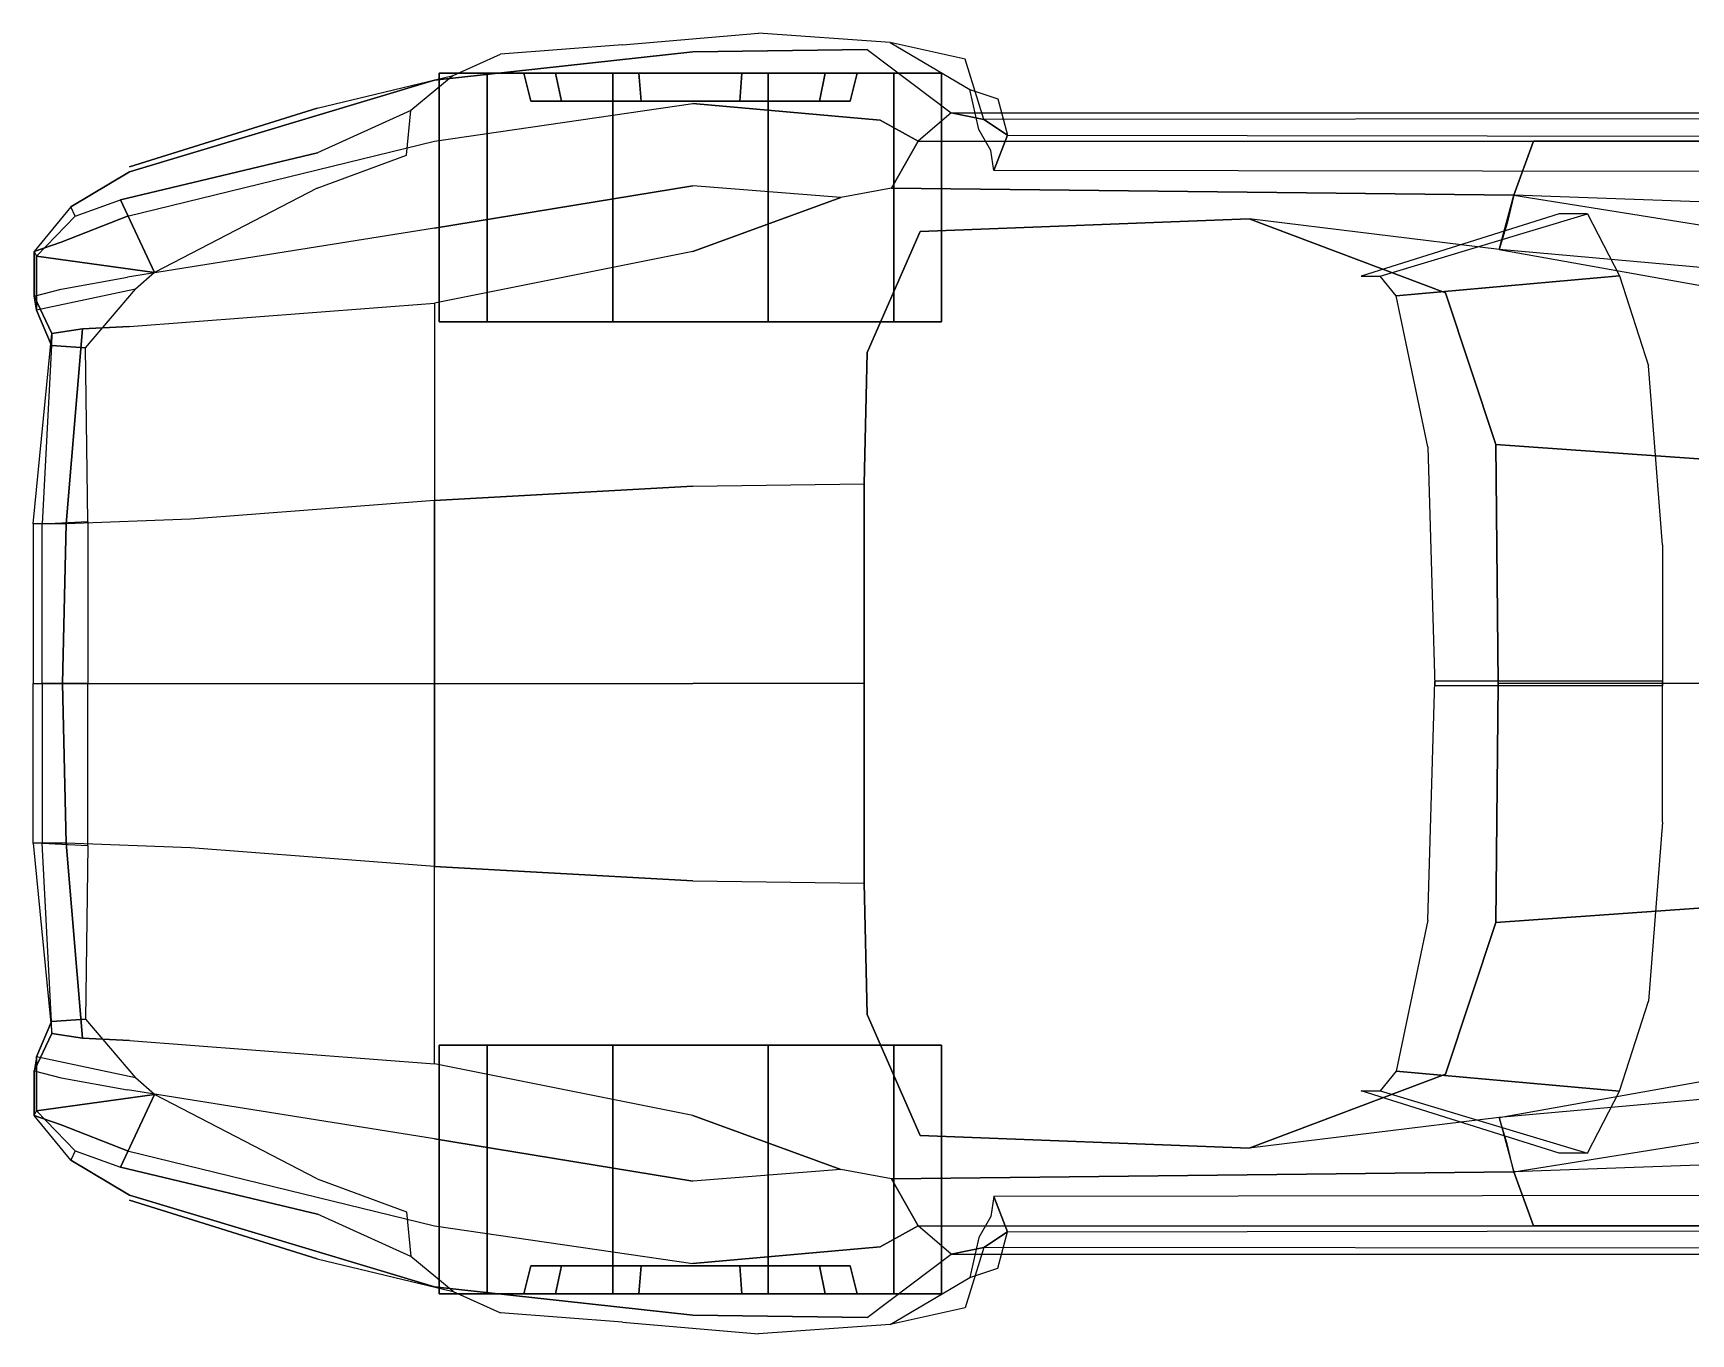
# Model space of a CAD drawing. Extents: x -3.9 to -0.06, y -0.88 to 0.88.
# Drawn here: x -3.902 to -1.66, y -0.879 to 0.879 of the extents above; entities that cross this region are included whole.
import ezdxf

# ---------------------------------------------------------------- set-up
doc = ezdxf.new("R2010")
doc.units = 0
for name, pattern in [('BLACK', [10000, 10000, 0]), ('CHROME', [10000, 10000, 0]), ('GLASS_T', [10000, 10000, 0]), ('RUBBER', [10000, 10000, 0])]:
    doc.linetypes.add(name, pattern=pattern)
doc.layers.get('0').update_dxf_attribs({"linetype": 'CONTINUOUS'})

msp = doc.modelspace()

# ---------------------------------------------------------------- linework, layer by layer
at = {"color": 0, "linetype": 'BYBLOCK'}
for points, invisible_edges in [([(-2.921, 0.8795, 0.695), (-2.774, 0.8572, 0.7775), (-3.0099, 0.8541, 0.822), (-3.1052, 0.8636, 0.6886)], 5), ([(-2.6416, 0.8445, 0.5934), (-2.7432, 0.8668, 0.5934), (-2.921, 0.8795, 0.695), (-2.774, 0.8572, 0.7775)], 12), ([(-3.0099, 0.8541, 0.822), (-3.1052, 0.8636, 0.6886), (-3.2702, 0.8509, 0.5934), (-3.3592, 0.816, 0.8029)], 5), ([(-3.0099, 0.7842, 0.8791), (-3.0099, 0.8541, 0.822), (-3.3592, 0.816, 0.8029), (-3.3592, 0.7334, 0.869)], 5), ([(-2.774, 0.8572, 0.7775), (-2.7564, 0.762, 0.8119), (-3.0099, 0.7842, 0.8791), (-3.0099, 0.8541, 0.822)], 5), ([(-2.6606, 0.7715, 0.7013), (-2.7051, 0.7334, 0.7648), (-2.7564, 0.762, 0.8119), (-2.774, 0.8572, 0.7775)], 4), ([(-2.6162, 0.7625, 0.5934), (-2.6416, 0.8445, 0.5934), (-2.774, 0.8572, 0.7775), (-2.6606, 0.7715, 0.7013)], 2), ([(-2.6353, 0.8033, 0.3584), (-2.5972, 0.7906, 0.3584), (-2.6416, 0.8445, 0.5934), (-2.7432, 0.8668, 0.5934)], 2), ([(-3.2702, 0.8509, 0.5934), (-3.3592, 0.816, 0.8029), (-3.5179, 0.7779, 0.5045), (-3.3338, 0.8223, 0.5045)], 3), ([(-2.5972, 0.7906, 0.3584), (-2.5844, 0.7415, 0.3584), (-2.6162, 0.7625, 0.5934), (-2.6416, 0.8445, 0.5934)], 8), ([(-3.3592, 0.816, 0.8029), (-3.7719, 0.6921, 0.7092), (-3.7745, 0.6318, 0.7785), (-3.3592, 0.7334, 0.869)], 10), ([(-3.3592, 0.816, 0.8029), (-3.5179, 0.7779, 0.5045), (-3.7719, 0.6985, 0.5172), (-3.7719, 0.6921, 0.7092)], 5), ([(-3.5179, 0.7779, 0.5045), (-3.3338, 0.8223, 0.5045), (-3.3912, 0.7747, 0.3277), (-3.5174, 0.7176, 0.3438)], 8), ([(-2.607, 0.7207, 0.2464), (-2.6233, 0.7493, 0.2681), (-2.6353, 0.8033, 0.3584), (-2.5972, 0.7906, 0.3584)], 8), ([(-2.6028, 0.6936, 0.2442), (-2.607, 0.7207, 0.2464), (-2.5972, 0.7906, 0.3584), (-2.5844, 0.7415, 0.3584)], 2), ([(-3.5179, 0.7779, 0.5045), (-3.5174, 0.7176, 0.3438), (-3.7837, 0.6541, 0.395), (-3.7719, 0.6985, 0.5172)], 5), ([(-3.3912, 0.7747, 0.3277), (-3.5174, 0.7176, 0.3438), (-3.5179, 0.6699, 0.2913), (-3.3971, 0.7144, 0.276)], 2), ([(-3.0099, 0.7842, 0.8791), (-3.0099, 0.6731, 0.8791), (-3.3592, 0.6159, 0.869), (-3.3592, 0.7334, 0.869)], 5), ([(-2.7564, 0.762, 0.8119), (-2.8096, 0.6572, 0.8153), (-3.0099, 0.6731, 0.8791), (-3.0099, 0.7842, 0.8791)], 5), ([(-1.8728, 0.7334, 0.7916), (-2.6606, 0.7715, 0.7013), (-2.7051, 0.7334, 0.7648), (-1.8728, 0.7334, 0.7916)], 1), ([(-1.378, 0.7715, 0.7077), (-1.378, 0.7334, 0.8081), (-1.8728, 0.7334, 0.7916), (-2.6606, 0.7715, 0.7013)], 5), ([(-1.378, 0.7637, 0.5997), (-2.6162, 0.7625, 0.5934), (-2.6606, 0.7715, 0.7013), (-1.378, 0.7715, 0.7077)], 8), ([(-2.5844, 0.7415, 0.3584), (-1.4351, 0.7398, 0.3521), (-1.378, 0.7637, 0.5997), (-2.6162, 0.7625, 0.5934)], 2), ([(-2.7564, 0.762, 0.8119), (-2.7414, 0.6699, 0.7775), (-2.8096, 0.6572, 0.8153), (-2.7564, 0.762, 0.8119)], 5), ([(-2.7564, 0.762, 0.8119), (-2.7051, 0.7334, 0.7648), (-2.7414, 0.6699, 0.7775)], 8), ([(-1.4351, 0.6921, 0.2314), (-2.6028, 0.6936, 0.2442), (-2.5844, 0.7415, 0.3584), (-1.4351, 0.7398, 0.3521)], 8), ([(-3.5174, 0.7176, 0.3438), (-3.5179, 0.6699, 0.2913), (-3.7378, 0.5556, 0.3081), (-3.7837, 0.6541, 0.395)], 1), ([(-3.7745, 0.6318, 0.7785), (-3.3592, 0.7334, 0.869), (-3.3592, 0.6159, 0.869), (-3.7745, 0.5493, 0.7785)], 10), ([(-1.378, 0.6413, 0.8401), (-1.8998, 0.6604, 0.8184), (-1.8728, 0.7334, 0.7916), (-1.378, 0.7334, 0.8081)], 8), ([(-3.8512, 0.6445, 0.6187), (-3.7719, 0.6921, 0.7092), (-3.7719, 0.6985, 0.5172), (-3.8454, 0.6318, 0.4537)], 6), ([(-3.7719, 0.6985, 0.5172), (-3.8454, 0.6318, 0.4537), (-3.8454, 0.6318, 0.4537), (-3.7837, 0.6541, 0.395)], 9), ([(-3.7719, 0.6921, 0.7092), (-3.8512, 0.6445, 0.6187), (-3.9005, 0.5842, 0.6336), (-3.8642, 0.5969, 0.714)], 8), ([(-3.7719, 0.6921, 0.7092), (-3.8642, 0.5969, 0.714), (-3.7745, 0.6318, 0.7785)], 9), ([(-3.0099, 0.6731, 0.8791), (-3.0099, 0.5842, 0.8252), (-3.3592, 0.5143, 0.8188), (-3.3592, 0.6159, 0.869)], 5), ([(-2.8096, 0.6572, 0.8153), (-3.0099, 0.6731, 0.8791), (-3.0099, 0.5842, 0.8252)], 2), ([(-2.7414, 0.6699, 0.7775), (-2.8096, 0.6572, 0.8153), (-3.0099, 0.5842, 0.8252), (-2.774, 0.4477, 0.8569)], 12), ([(-2.7025, 0.6112, 0.7879), (-2.774, 0.4477, 0.8569), (-2.7414, 0.6699, 0.7775)], 10), ([(-1.8998, 0.6604, 0.8184), (-2.2574, 0.6286, 0.8067), (-2.7025, 0.6112, 0.7879), (-2.7414, 0.6699, 0.7775)], 5), ([(-1.8998, 0.6604, 0.8184), (-1.9088, 0.6226, 0.8184), (-1.9193, 0.5869, 0.8196), (-2.2574, 0.6286, 0.8067)], 8), ([(-1.3811, 0.5391, 0.819), (-1.9193, 0.5869, 0.8196), (-1.8998, 0.6604, 0.8184), (-1.3811, 0.5778, 0.8332)], 8), ([(-1.8998, 0.6604, 0.8184), (-1.3811, 0.5778, 0.8332), (-1.378, 0.6413, 0.8401), (-1.8998, 0.6604, 0.8184)], 2), ([(-3.7745, 0.6318, 0.7785), (-3.8642, 0.5969, 0.714), (-3.8642, 0.5334, 0.714), (-3.7745, 0.5493, 0.7785)], 10), ([(-1.9241, 0.3233, 0.9049), (-1.9193, 0.5869, 0.8196), (-2.2574, 0.6286, 0.8067), (-1.9921, 0.5284, 0.8364)], 1), ([(-3.3592, 0.6159, 0.869), (-3.7745, 0.5493, 0.7785), (-3.7719, 0.4826, 0.7282), (-3.3592, 0.5143, 0.8188)], 10), ([(-3.8642, 0.5969, 0.714), (-3.9005, 0.5842, 0.6336), (-3.9005, 0.5239, 0.6336), (-3.8642, 0.5334, 0.714)], 8), ([(-3.0099, 0.5842, 0.8252), (-3.3592, 0.5143, 0.8188), (-3.3592, 0.2477, 0.8664), (-3.0099, 0.2667, 0.8823)], 8), ([(-2.774, 0.4477, 0.8569), (-3.0099, 0.5842, 0.8252), (-3.0099, 0.2667, 0.8823), (-2.7781, 0.2699, 0.8855)], 3), ([(-1.3811, 0.4904, 0.8131), (-1.3811, 0.2851, 0.8862), (-1.9241, 0.3233, 0.9049), (-1.9193, 0.5869, 0.8196)], 5), ([(-1.3811, 0.4904, 0.8131), (-1.3811, 0.5391, 0.819), (-1.9193, 0.5869, 0.8196)], 1), ([(-3.8642, 0.5334, 0.714), (-3.7745, 0.5493, 0.7785), (-3.7719, 0.4826, 0.7282), (-3.8354, 0.4794, 0.6852)], 10), ([(-3.9005, 0.5239, 0.6336), (-3.8642, 0.5334, 0.714), (-3.8354, 0.4794, 0.6852), (-3.8766, 0.4731, 0.6187)], 2), ([(-3.7719, 0.4826, 0.7282), (-3.3592, 0.5143, 0.8188), (-3.3592, 0.2477, 0.8664), (-3.6894, 0.2223, 0.8092)], 8), ([(-3.8354, 0.4794, 0.6852), (-3.7719, 0.4826, 0.7282), (-3.6894, 0.2223, 0.8092), (-3.8574, 0.2159, 0.7141)], 2), ([(-1.3811, 0.2851, 0.8862), (-1.3811, 0, 0.9144), (-1.9209, 0, 0.9335), (-1.9241, 0.3233, 0.9049)], 1), ([(-3.0099, 0.2667, 0.8823), (-2.7781, 0.2699, 0.8855), (-2.7781, 0, 0.9014), (-3.0099, 0, 0.8982)], 8), ([(-3.3592, 0.2477, 0.8664), (-3.6894, 0.2223, 0.8092), (-3.6894, 0, 0.8187), (-3.3592, 0, 0.8791)], 2), ([(-3.0099, 0, 0.8982), (-3.0099, 0.2667, 0.8823), (-3.3592, 0.2477, 0.8664), (-3.3592, 0, 0.8791)], 1), ([(-3.6894, 0.2223, 0.8092), (-3.8574, 0.2159, 0.7141), (-3.8623, 0, 0.719), (-3.6894, 0, 0.8187)], 8), ([(-3.6894, -0.2223, 0.8092), (-3.8574, -0.2159, 0.7141), (-3.8623, 0, 0.719), (-3.6894, 0, 0.8187)], 8), ([(-3.3592, -0.2477, 0.8664), (-3.6894, -0.2223, 0.8092), (-3.6894, 0, 0.8187), (-3.3592, 0, 0.8791)], 2), ([(-3.0099, 0, 0.8982), (-3.0099, -0.2667, 0.8823), (-3.3592, -0.2477, 0.8664), (-3.3592, 0, 0.8791)], 1), ([(-3.0099, -0.2667, 0.8823), (-2.7781, -0.2699, 0.8855), (-2.7781, 0, 0.9014), (-3.0099, 0, 0.8982)], 8), ([(-1.3811, -0.2851, 0.8862), (-1.3811, 0, 0.9144), (-1.9209, 0, 0.9335), (-1.9241, -0.3233, 0.9049)], 1), ([(-3.8354, -0.4794, 0.6852), (-3.7719, -0.4826, 0.7282), (-3.6894, -0.2223, 0.8092), (-3.8574, -0.2159, 0.7141)], 2), ([(-3.7719, -0.4826, 0.7282), (-3.3592, -0.5143, 0.8188), (-3.3592, -0.2477, 0.8664), (-3.6894, -0.2223, 0.8092)], 8), ([(-3.0099, -0.5842, 0.8252), (-3.3592, -0.5143, 0.8188), (-3.3592, -0.2477, 0.8664), (-3.0099, -0.2667, 0.8823)], 8), ([(-2.774, -0.4477, 0.8569), (-3.0099, -0.5842, 0.8252), (-3.0099, -0.2667, 0.8823), (-2.7781, -0.2699, 0.8855)], 3), ([(-1.3811, -0.4904, 0.8131), (-1.3811, -0.2851, 0.8862), (-1.9241, -0.3233, 0.9049), (-1.9193, -0.5869, 0.8196)], 5), ([(-1.9241, -0.3233, 0.9049), (-1.9193, -0.5869, 0.8196), (-2.2574, -0.6286, 0.8067), (-1.9921, -0.5284, 0.8364)], 1), ([(-2.7414, -0.6699, 0.7775), (-2.8096, -0.6572, 0.8153), (-3.0099, -0.5842, 0.8252), (-2.774, -0.4477, 0.8569)], 12), ([(-2.7025, -0.6112, 0.7879), (-2.774, -0.4477, 0.8569), (-2.7414, -0.6699, 0.7775)], 10), ([(-3.9005, -0.5239, 0.6336), (-3.8642, -0.5334, 0.714), (-3.8354, -0.4794, 0.6852), (-3.8766, -0.4731, 0.6187)], 2), ([(-3.8642, -0.5334, 0.714), (-3.7745, -0.5493, 0.7785), (-3.7719, -0.4826, 0.7282), (-3.8354, -0.4794, 0.6852)], 10), ([(-3.3592, -0.6159, 0.869), (-3.7745, -0.5493, 0.7785), (-3.7719, -0.4826, 0.7282), (-3.3592, -0.5143, 0.8188)], 10), ([(-1.3811, -0.4904, 0.8131), (-1.3811, -0.5391, 0.819), (-1.9193, -0.5869, 0.8196)], 1), ([(-3.0099, -0.6731, 0.8791), (-3.0099, -0.5842, 0.8252), (-3.3592, -0.5143, 0.8188), (-3.3592, -0.6159, 0.869)], 5), ([(-3.8642, -0.5969, 0.714), (-3.9005, -0.5842, 0.6336), (-3.9005, -0.5239, 0.6336), (-3.8642, -0.5334, 0.714)], 8), ([(-3.7745, -0.6318, 0.7785), (-3.8642, -0.5969, 0.714), (-3.8642, -0.5334, 0.714), (-3.7745, -0.5493, 0.7785)], 10), ([(-3.5174, -0.7176, 0.3438), (-3.5179, -0.6699, 0.2913), (-3.7378, -0.5556, 0.3081), (-3.7837, -0.6541, 0.395)], 1), ([(-3.7745, -0.6318, 0.7785), (-3.3592, -0.7334, 0.869), (-3.3592, -0.6159, 0.869), (-3.7745, -0.5493, 0.7785)], 10), ([(-1.3811, -0.5391, 0.819), (-1.9193, -0.5869, 0.8196), (-1.8998, -0.6604, 0.8184), (-1.3811, -0.5778, 0.8332)], 8), ([(-1.8998, -0.6604, 0.8184), (-1.3811, -0.5778, 0.8332), (-1.378, -0.6413, 0.8401), (-1.8998, -0.6604, 0.8184)], 2), ([(-3.7719, -0.6921, 0.7092), (-3.8512, -0.6445, 0.6187), (-3.9005, -0.5842, 0.6336), (-3.8642, -0.5969, 0.714)], 8), ([(-3.7719, -0.6921, 0.7092), (-3.8642, -0.5969, 0.714), (-3.7745, -0.6318, 0.7785)], 9), ([(-2.8096, -0.6572, 0.8153), (-3.0099, -0.6731, 0.8791), (-3.0099, -0.5842, 0.8252)], 2), ([(-1.8998, -0.6604, 0.8184), (-1.9088, -0.6226, 0.8184), (-1.9193, -0.5869, 0.8196), (-2.2574, -0.6286, 0.8067)], 8), ([(-3.0099, -0.7842, 0.8791), (-3.0099, -0.6731, 0.8791), (-3.3592, -0.6159, 0.869), (-3.3592, -0.7334, 0.869)], 5), ([(-1.8998, -0.6604, 0.8184), (-2.2574, -0.6286, 0.8067), (-2.7025, -0.6112, 0.7879), (-2.7414, -0.6699, 0.7775)], 5), ([(-3.8512, -0.6445, 0.6187), (-3.7719, -0.6921, 0.7092), (-3.7719, -0.6985, 0.5172), (-3.8454, -0.6318, 0.4537)], 6), ([(-3.7719, -0.6985, 0.5172), (-3.8454, -0.6318, 0.4537), (-3.8454, -0.6318, 0.4537), (-3.7837, -0.6541, 0.395)], 9), ([(-3.3592, -0.816, 0.8029), (-3.7719, -0.6921, 0.7092), (-3.7745, -0.6318, 0.7785), (-3.3592, -0.7334, 0.869)], 10), ([(-1.378, -0.6413, 0.8401), (-1.8998, -0.6604, 0.8184), (-1.8728, -0.7334, 0.7916), (-1.378, -0.7334, 0.8081)], 8), ([(-3.5179, -0.7779, 0.5045), (-3.5174, -0.7176, 0.3438), (-3.7837, -0.6541, 0.395), (-3.7719, -0.6985, 0.5172)], 5), ([(-3.3912, -0.7747, 0.3277), (-3.5174, -0.7176, 0.3438), (-3.5179, -0.6699, 0.2913), (-3.3971, -0.7144, 0.276)], 2), ([(-2.7564, -0.762, 0.8119), (-2.8096, -0.6572, 0.8153), (-3.0099, -0.6731, 0.8791), (-3.0099, -0.7842, 0.8791)], 5), ([(-2.7564, -0.762, 0.8119), (-2.7414, -0.6699, 0.7775), (-2.8096, -0.6572, 0.8153), (-2.7564, -0.762, 0.8119)], 5), ([(-2.7564, -0.762, 0.8119), (-2.7051, -0.7334, 0.7648), (-2.7414, -0.6699, 0.7775)], 8), ([(-3.3592, -0.816, 0.8029), (-3.5179, -0.7779, 0.5045), (-3.7719, -0.6985, 0.5172), (-3.7719, -0.6921, 0.7092)], 5), ([(-2.6028, -0.6936, 0.2442), (-2.607, -0.7207, 0.2464), (-2.5972, -0.7906, 0.3584), (-2.5844, -0.7415, 0.3584)], 2), ([(-1.4351, -0.6921, 0.2314), (-2.6028, -0.6936, 0.2442), (-2.5844, -0.7415, 0.3584), (-1.4351, -0.7398, 0.3521)], 8), ([(-3.5179, -0.7779, 0.5045), (-3.3338, -0.8223, 0.5045), (-3.3912, -0.7747, 0.3277), (-3.5174, -0.7176, 0.3438)], 8), ([(-3.0099, -0.7842, 0.8791), (-3.0099, -0.8541, 0.822), (-3.3592, -0.816, 0.8029), (-3.3592, -0.7334, 0.869)], 5), ([(-2.6606, -0.7715, 0.7013), (-2.7051, -0.7334, 0.7648), (-2.7564, -0.762, 0.8119), (-2.774, -0.8572, 0.7775)], 4), ([(-1.8728, -0.7334, 0.7916), (-2.6606, -0.7715, 0.7013), (-2.7051, -0.7334, 0.7648), (-1.8728, -0.7334, 0.7916)], 1), ([(-1.378, -0.7715, 0.7077), (-1.378, -0.7334, 0.8081), (-1.8728, -0.7334, 0.7916), (-2.6606, -0.7715, 0.7013)], 5), ([(-2.607, -0.7207, 0.2464), (-2.6233, -0.7493, 0.2681), (-2.6353, -0.8033, 0.3584), (-2.5972, -0.7906, 0.3584)], 8), ([(-2.5844, -0.7415, 0.3584), (-1.4351, -0.7398, 0.3521), (-1.378, -0.7637, 0.5997), (-2.6162, -0.7625, 0.5934)], 2), ([(-2.774, -0.8572, 0.7775), (-2.7564, -0.762, 0.8119), (-3.0099, -0.7842, 0.8791), (-3.0099, -0.8541, 0.822)], 5), ([(-2.5972, -0.7906, 0.3584), (-2.5844, -0.7415, 0.3584), (-2.6162, -0.7625, 0.5934), (-2.6416, -0.8445, 0.5934)], 8), ([(-3.2702, -0.8509, 0.5934), (-3.3592, -0.816, 0.8029), (-3.5179, -0.7779, 0.5045), (-3.3338, -0.8223, 0.5045)], 3), ([(-2.6162, -0.7625, 0.5934), (-2.6416, -0.8445, 0.5934), (-2.774, -0.8572, 0.7775), (-2.6606, -0.7715, 0.7013)], 2), ([(-1.378, -0.7637, 0.5997), (-2.6162, -0.7625, 0.5934), (-2.6606, -0.7715, 0.7013), (-1.378, -0.7715, 0.7077)], 8), ([(-2.6353, -0.8033, 0.3584), (-2.5972, -0.7906, 0.3584), (-2.6416, -0.8445, 0.5934), (-2.7432, -0.8668, 0.5934)], 2), ([(-3.0099, -0.8541, 0.822), (-3.1052, -0.8636, 0.6886), (-3.2702, -0.8509, 0.5934), (-3.3592, -0.816, 0.8029)], 5), ([(-2.6416, -0.8445, 0.5934), (-2.7432, -0.8668, 0.5934), (-2.921, -0.8795, 0.695), (-2.774, -0.8572, 0.7775)], 12), ([(-2.921, -0.8795, 0.695), (-2.774, -0.8572, 0.7775), (-3.0099, -0.8541, 0.822), (-3.1052, -0.8636, 0.6886)], 5)]:
    msp.add_3dface(points, dxfattribs=dict(at, invisible_edges=invisible_edges))
at = {"color": 8, "linetype": 'RUBBER'}
for points in [[(-3.2385, 0.8255, 0.3239), (-3.3528, 0.8255, 0.3239), (-3.2879, 0.8255, 0.5235), (-3.1954, 0.8255, 0.4564)], [(-3.3528, 0.8255, 0.3239), (-3.3528, 0.4889, 0.3239), (-3.2879, 0.4889, 0.5235), (-3.2879, 0.8255, 0.5235)], [(-3.2879, 0.8255, 0.1242), (-3.2879, 0.4889, 0.1242), (-3.3528, 0.4889, 0.3239), (-3.3528, 0.8255, 0.3239)], [(-3.1954, 0.8255, 0.1913), (-3.2879, 0.8255, 0.1242), (-3.3528, 0.8255, 0.3239), (-3.2385, 0.8255, 0.3239)], [(-3.1181, 0.8255, 0.0008), (-3.1181, 0.4889, 0.0008), (-3.2879, 0.4889, 0.1242), (-3.2879, 0.8255, 0.1242)], [(-3.0827, 0.8255, 0.1095), (-3.1181, 0.8255, 0.0008), (-3.2879, 0.8255, 0.1242), (-3.1954, 0.8255, 0.1913)], [(-3.2879, 0.8255, 0.5235), (-3.2879, 0.4889, 0.5235), (-3.1181, 0.4889, 0.6469), (-3.1181, 0.8255, 0.6469)], [(-3.1954, 0.8255, 0.4564), (-3.2879, 0.8255, 0.5235), (-3.1181, 0.8255, 0.6469), (-3.0827, 0.8255, 0.5382)], [(-2.9081, 0.8255, 0.0008), (-2.9081, 0.4889, 0.0008), (-3.1181, 0.4889, 0.0008), (-3.1181, 0.8255, 0.0008)], [(-2.9434, 0.8255, 0.1095), (-2.9081, 0.8255, 0.0008), (-3.1181, 0.8255, 0.0008), (-3.0827, 0.8255, 0.1095)], [(-3.1181, 0.8255, 0.6469), (-3.1181, 0.4889, 0.6469), (-2.9081, 0.4889, 0.6469), (-2.9081, 0.8255, 0.6469)], [(-3.0827, 0.8255, 0.5382), (-3.1181, 0.8255, 0.6469), (-2.9081, 0.8255, 0.6469), (-2.9434, 0.8255, 0.5382)], [(-2.8307, 0.8255, 0.1913), (-2.7382, 0.8255, 0.1242), (-2.9081, 0.8255, 0.0008), (-2.9434, 0.8255, 0.1095)], [(-2.9434, 0.8255, 0.5382), (-2.9081, 0.8255, 0.6469), (-2.7382, 0.8255, 0.5235), (-2.8307, 0.8255, 0.4564)], [(-2.7382, 0.8255, 0.1242), (-2.7382, 0.4889, 0.1242), (-2.9081, 0.4889, 0.0008), (-2.9081, 0.8255, 0.0008)], [(-2.9081, 0.8255, 0.6469), (-2.9081, 0.4889, 0.6469), (-2.7382, 0.4889, 0.5235), (-2.7382, 0.8255, 0.5235)], [(-2.8307, 0.8255, 0.4564), (-2.7382, 0.8255, 0.5235), (-2.6734, 0.8255, 0.3239), (-2.7877, 0.8255, 0.3239)], [(-2.7877, 0.8255, 0.3239), (-2.6734, 0.8255, 0.3239), (-2.7382, 0.8255, 0.1242), (-2.8307, 0.8255, 0.1913)], [(-2.7382, 0.8255, 0.5235), (-2.7382, 0.4889, 0.5235), (-2.6734, 0.4889, 0.3239), (-2.6734, 0.8255, 0.3239)], [(-2.6734, 0.8255, 0.3239), (-2.6734, 0.4889, 0.3239), (-2.7382, 0.4889, 0.1242), (-2.7382, 0.8255, 0.1242)], [(-3.3528, -0.8255, 0.3239), (-3.3528, -0.4889, 0.3239), (-3.2879, -0.4889, 0.5235), (-3.2879, -0.8255, 0.5235)], [(-3.2879, -0.8255, 0.1242), (-3.2879, -0.4889, 0.1242), (-3.3528, -0.4889, 0.3239), (-3.3528, -0.8255, 0.3239)], [(-3.1181, -0.8255, 0.0008), (-3.1181, -0.4889, 0.0008), (-3.2879, -0.4889, 0.1242), (-3.2879, -0.8255, 0.1242)], [(-3.2879, -0.8255, 0.5235), (-3.2879, -0.4889, 0.5235), (-3.1181, -0.4889, 0.6469), (-3.1181, -0.8255, 0.6469)], [(-2.9081, -0.8255, 0.0008), (-2.9081, -0.4889, 0.0008), (-3.1181, -0.4889, 0.0008), (-3.1181, -0.8255, 0.0008)], [(-3.1181, -0.8255, 0.6469), (-3.1181, -0.4889, 0.6469), (-2.9081, -0.4889, 0.6469), (-2.9081, -0.8255, 0.6469)], [(-2.7382, -0.8255, 0.1242), (-2.7382, -0.4889, 0.1242), (-2.9081, -0.4889, 0.0008), (-2.9081, -0.8255, 0.0008)], [(-2.9081, -0.8255, 0.6469), (-2.9081, -0.4889, 0.6469), (-2.7382, -0.4889, 0.5235), (-2.7382, -0.8255, 0.5235)], [(-2.7382, -0.8255, 0.5235), (-2.7382, -0.4889, 0.5235), (-2.6734, -0.4889, 0.3239), (-2.6734, -0.8255, 0.3239)], [(-2.6734, -0.8255, 0.3239), (-2.6734, -0.4889, 0.3239), (-2.7382, -0.4889, 0.1242), (-2.7382, -0.8255, 0.1242)], [(-3.2385, -0.8255, 0.3239), (-3.3528, -0.8255, 0.3239), (-3.2879, -0.8255, 0.5235), (-3.1954, -0.8255, 0.4564)], [(-3.1954, -0.8255, 0.1913), (-3.2879, -0.8255, 0.1242), (-3.3528, -0.8255, 0.3239), (-3.2385, -0.8255, 0.3239)], [(-3.0827, -0.8255, 0.1095), (-3.1181, -0.8255, 0.0008), (-3.2879, -0.8255, 0.1242), (-3.1954, -0.8255, 0.1913)], [(-3.1954, -0.8255, 0.4564), (-3.2879, -0.8255, 0.5235), (-3.1181, -0.8255, 0.6469), (-3.0827, -0.8255, 0.5382)], [(-2.9434, -0.8255, 0.1095), (-2.9081, -0.8255, 0.0008), (-3.1181, -0.8255, 0.0008), (-3.0827, -0.8255, 0.1095)], [(-3.0827, -0.8255, 0.5382), (-3.1181, -0.8255, 0.6469), (-2.9081, -0.8255, 0.6469), (-2.9434, -0.8255, 0.5382)], [(-2.8307, -0.8255, 0.1913), (-2.7382, -0.8255, 0.1242), (-2.9081, -0.8255, 0.0008), (-2.9434, -0.8255, 0.1095)], [(-2.9434, -0.8255, 0.5382), (-2.9081, -0.8255, 0.6469), (-2.7382, -0.8255, 0.5235), (-2.8307, -0.8255, 0.4564)], [(-2.8307, -0.8255, 0.4564), (-2.7382, -0.8255, 0.5235), (-2.6734, -0.8255, 0.3239), (-2.7877, -0.8255, 0.3239)], [(-2.7877, -0.8255, 0.3239), (-2.6734, -0.8255, 0.3239), (-2.7382, -0.8255, 0.1242), (-2.8307, -0.8255, 0.1913)]]:
    msp.add_3dface(points, dxfattribs=at)
at = {"color": 7, "linetype": 'CHROME'}
for points in [[(-3.229, 0.7874, 0.3239), (-3.2385, 0.8255, 0.3239), (-3.1954, 0.8255, 0.4564), (-3.1877, 0.7874, 0.4508)], [(-3.1877, 0.7874, 0.1969), (-3.1954, 0.8255, 0.1913), (-3.2385, 0.8255, 0.3239), (-3.229, 0.7874, 0.3239)], [(-3.0798, 0.7874, 0.1185), (-3.0827, 0.8255, 0.1095), (-3.1954, 0.8255, 0.1913), (-3.1877, 0.7874, 0.1969)], [(-3.1877, 0.7874, 0.4508), (-3.1954, 0.8255, 0.4564), (-3.0827, 0.8255, 0.5382), (-3.0798, 0.7874, 0.5292)], [(-2.9464, 0.7874, 0.1185), (-2.9434, 0.8255, 0.1095), (-3.0827, 0.8255, 0.1095), (-3.0798, 0.7874, 0.1185)], [(-3.0798, 0.7874, 0.5292), (-3.0827, 0.8255, 0.5382), (-2.9434, 0.8255, 0.5382), (-2.9464, 0.7874, 0.5292)], [(-2.8384, 0.7874, 0.1969), (-2.8307, 0.8255, 0.1913), (-2.9434, 0.8255, 0.1095), (-2.9464, 0.7874, 0.1185)], [(-2.9464, 0.7874, 0.5292), (-2.9434, 0.8255, 0.5382), (-2.8307, 0.8255, 0.4564), (-2.8384, 0.7874, 0.4508)], [(-2.8384, 0.7874, 0.4508), (-2.8307, 0.8255, 0.4564), (-2.7877, 0.8255, 0.3239), (-2.7972, 0.7874, 0.3239)], [(-2.7972, 0.7874, 0.3239), (-2.7877, 0.8255, 0.3239), (-2.8307, 0.8255, 0.1913), (-2.8384, 0.7874, 0.1969)], [(-3.0131, 0.7874, 0.3239), (-3.229, 0.7874, 0.3239), (-3.1877, 0.7874, 0.4508), (-3.0131, 0.7874, 0.3239)], [(-3.0131, 0.7874, 0.3239), (-3.1877, 0.7874, 0.1969), (-3.229, 0.7874, 0.3239), (-3.0131, 0.7874, 0.3239)], [(-3.0131, 0.7874, 0.3239), (-3.1877, 0.7874, 0.4508), (-3.0798, 0.7874, 0.5292), (-3.0131, 0.7874, 0.3239)], [(-3.0131, 0.7874, 0.3239), (-3.0798, 0.7874, 0.1185), (-3.1877, 0.7874, 0.1969), (-3.0131, 0.7874, 0.3239)], [(-3.0131, 0.7874, 0.3239), (-3.0798, 0.7874, 0.5292), (-2.9464, 0.7874, 0.5292), (-3.0131, 0.7874, 0.3239)], [(-3.0131, 0.7874, 0.3239), (-2.9464, 0.7874, 0.1185), (-3.0798, 0.7874, 0.1185), (-3.0131, 0.7874, 0.3239)], [(-3.0131, 0.7874, 0.3239), (-2.8384, 0.7874, 0.4508), (-2.7972, 0.7874, 0.3239), (-3.0131, 0.7874, 0.3239)], [(-3.0131, 0.7874, 0.3239), (-2.9464, 0.7874, 0.5292), (-2.8384, 0.7874, 0.4508), (-3.0131, 0.7874, 0.3239)], [(-3.0131, 0.7874, 0.3239), (-2.8384, 0.7874, 0.1969), (-2.9464, 0.7874, 0.1185), (-3.0131, 0.7874, 0.3239)], [(-3.0131, 0.7874, 0.3239), (-2.7972, 0.7874, 0.3239), (-2.8384, 0.7874, 0.1969), (-3.0131, 0.7874, 0.3239)], [(-1.8382, 0.6352, 0.8202), (-2.1059, 0.5508, 1.1629), (-2.0805, 0.5508, 1.1629), (-1.8001, 0.6352, 0.8202)], [(-1.8382, -0.6352, 0.8202), (-2.1059, -0.5508, 1.1629), (-2.0805, -0.5508, 1.1629), (-1.8001, -0.6352, 0.8202)], [(-3.229, -0.7874, 0.3239), (-3.2385, -0.8255, 0.3239), (-3.1954, -0.8255, 0.4564), (-3.1877, -0.7874, 0.4508)], [(-3.1877, -0.7874, 0.1969), (-3.1954, -0.8255, 0.1913), (-3.2385, -0.8255, 0.3239), (-3.229, -0.7874, 0.3239)], [(-3.0131, -0.7874, 0.3239), (-3.229, -0.7874, 0.3239), (-3.1877, -0.7874, 0.4508), (-3.0131, -0.7874, 0.3239)], [(-3.0131, -0.7874, 0.3239), (-3.1877, -0.7874, 0.1969), (-3.229, -0.7874, 0.3239), (-3.0131, -0.7874, 0.3239)], [(-3.0798, -0.7874, 0.1185), (-3.0827, -0.8255, 0.1095), (-3.1954, -0.8255, 0.1913), (-3.1877, -0.7874, 0.1969)], [(-3.1877, -0.7874, 0.4508), (-3.1954, -0.8255, 0.4564), (-3.0827, -0.8255, 0.5382), (-3.0798, -0.7874, 0.5292)], [(-3.0131, -0.7874, 0.3239), (-3.1877, -0.7874, 0.4508), (-3.0798, -0.7874, 0.5292), (-3.0131, -0.7874, 0.3239)], [(-3.0131, -0.7874, 0.3239), (-3.0798, -0.7874, 0.1185), (-3.1877, -0.7874, 0.1969), (-3.0131, -0.7874, 0.3239)], [(-2.9464, -0.7874, 0.1185), (-2.9434, -0.8255, 0.1095), (-3.0827, -0.8255, 0.1095), (-3.0798, -0.7874, 0.1185)], [(-3.0798, -0.7874, 0.5292), (-3.0827, -0.8255, 0.5382), (-2.9434, -0.8255, 0.5382), (-2.9464, -0.7874, 0.5292)], [(-3.0131, -0.7874, 0.3239), (-3.0798, -0.7874, 0.5292), (-2.9464, -0.7874, 0.5292), (-3.0131, -0.7874, 0.3239)], [(-3.0131, -0.7874, 0.3239), (-2.9464, -0.7874, 0.1185), (-3.0798, -0.7874, 0.1185), (-3.0131, -0.7874, 0.3239)], [(-3.0131, -0.7874, 0.3239), (-2.9464, -0.7874, 0.5292), (-2.8384, -0.7874, 0.4508), (-3.0131, -0.7874, 0.3239)], [(-3.0131, -0.7874, 0.3239), (-2.8384, -0.7874, 0.4508), (-2.7972, -0.7874, 0.3239), (-3.0131, -0.7874, 0.3239)], [(-3.0131, -0.7874, 0.3239), (-2.7972, -0.7874, 0.3239), (-2.8384, -0.7874, 0.1969), (-3.0131, -0.7874, 0.3239)], [(-3.0131, -0.7874, 0.3239), (-2.8384, -0.7874, 0.1969), (-2.9464, -0.7874, 0.1185), (-3.0131, -0.7874, 0.3239)], [(-2.8384, -0.7874, 0.1969), (-2.8307, -0.8255, 0.1913), (-2.9434, -0.8255, 0.1095), (-2.9464, -0.7874, 0.1185)], [(-2.9464, -0.7874, 0.5292), (-2.9434, -0.8255, 0.5382), (-2.8307, -0.8255, 0.4564), (-2.8384, -0.7874, 0.4508)], [(-2.8384, -0.7874, 0.4508), (-2.8307, -0.8255, 0.4564), (-2.7877, -0.8255, 0.3239), (-2.7972, -0.7874, 0.3239)], [(-2.7972, -0.7874, 0.3239), (-2.7877, -0.8255, 0.3239), (-2.8307, -0.8255, 0.1913), (-2.8384, -0.7874, 0.1969)]]:
    msp.add_3dface(points, dxfattribs=at)
at = {"color": 0, "linetype": 'BYBLOCK'}
for points in [[(-2.7051, 0.7334, 0.7648), (-1.8728, 0.7334, 0.7916), (-1.8998, 0.6604, 0.8184), (-2.7414, 0.6699, 0.7775)], [(-3.8974, 0.5778, 0.4537), (-3.8454, 0.6318, 0.4537), (-3.7837, 0.6541, 0.395), (-3.7378, 0.5556, 0.3081)], [(-3.9005, 0.5842, 0.6336), (-3.8974, 0.5778, 0.4537), (-3.8454, 0.6318, 0.4537), (-3.8512, 0.6445, 0.6187)], [(-3.8974, 0.5048, 0.4537), (-3.9005, 0.5239, 0.6336), (-3.9005, 0.5842, 0.6336), (-3.8974, 0.5778, 0.4537)], [(-3.8974, 0.5778, 0.4537), (-3.7378, 0.5556, 0.3081), (-3.7636, 0.5334, 0.3114), (-3.8974, 0.5048, 0.4537)], [(-3.8766, 0.4731, 0.6187), (-3.8772, 0.4572, 0.4537), (-3.8974, 0.5048, 0.4537), (-3.9005, 0.5239, 0.6336)], [(-3.7636, 0.5334, 0.3114), (-3.8974, 0.5048, 0.4537), (-3.8772, 0.4572, 0.4537), (-3.8313, 0.454, 0.3473)], [(-3.8766, 0.4731, 0.6187), (-3.8354, 0.4794, 0.6852), (-3.8574, 0.2159, 0.7141), (-3.902, 0.2159, 0.6251)], [(-3.8766, 0.4731, 0.6187), (-3.8772, 0.4572, 0.4537), (-3.8899, 0.2159, 0.4442), (-3.902, 0.2159, 0.6251)], [(-3.8313, 0.454, 0.3473), (-3.8772, 0.4572, 0.4537), (-3.8899, 0.2159, 0.4442), (-3.8281, 0.2191, 0.3473)], [(-3.8899, 0.2159, 0.4442), (-3.902, 0.2159, 0.6251), (-3.902, 0, 0.6283), (-3.8899, 0, 0.441)], [(-3.8574, 0.2159, 0.7141), (-3.902, 0.2159, 0.6251), (-3.902, 0, 0.6283), (-3.8623, 0, 0.719)], [(-3.8899, 0.2159, 0.4442), (-3.8281, 0.2191, 0.3473), (-3.8281, 0, 0.3442), (-3.8899, 0, 0.441)], [(-3.8899, -0.2159, 0.4442), (-3.902, -0.2159, 0.6251), (-3.902, 0, 0.6283), (-3.8899, 0, 0.441)], [(-3.8574, -0.2159, 0.7141), (-3.902, -0.2159, 0.6251), (-3.902, 0, 0.6283), (-3.8623, 0, 0.719)], [(-3.8899, -0.2159, 0.4442), (-3.8281, -0.2191, 0.3473), (-3.8281, 0, 0.3442), (-3.8899, 0, 0.441)], [(-3.8766, -0.4731, 0.6187), (-3.8772, -0.4572, 0.4537), (-3.8899, -0.2159, 0.4442), (-3.902, -0.2159, 0.6251)], [(-3.8766, -0.4731, 0.6187), (-3.8354, -0.4794, 0.6852), (-3.8574, -0.2159, 0.7141), (-3.902, -0.2159, 0.6251)], [(-3.8313, -0.454, 0.3473), (-3.8772, -0.4572, 0.4537), (-3.8899, -0.2159, 0.4442), (-3.8281, -0.2191, 0.3473)], [(-3.8766, -0.4731, 0.6187), (-3.8772, -0.4572, 0.4537), (-3.8974, -0.5048, 0.4537), (-3.9005, -0.5239, 0.6336)], [(-3.7636, -0.5334, 0.3114), (-3.8974, -0.5048, 0.4537), (-3.8772, -0.4572, 0.4537), (-3.8313, -0.454, 0.3473)], [(-3.8974, -0.5048, 0.4537), (-3.9005, -0.5239, 0.6336), (-3.9005, -0.5842, 0.6336), (-3.8974, -0.5778, 0.4537)], [(-3.8974, -0.5778, 0.4537), (-3.7378, -0.5556, 0.3081), (-3.7636, -0.5334, 0.3114), (-3.8974, -0.5048, 0.4537)], [(-3.8974, -0.5778, 0.4537), (-3.8454, -0.6318, 0.4537), (-3.7837, -0.6541, 0.395), (-3.7378, -0.5556, 0.3081)], [(-3.9005, -0.5842, 0.6336), (-3.8974, -0.5778, 0.4537), (-3.8454, -0.6318, 0.4537), (-3.8512, -0.6445, 0.6187)], [(-2.7051, -0.7334, 0.7648), (-1.8728, -0.7334, 0.7916), (-1.8998, -0.6604, 0.8184), (-2.7414, -0.6699, 0.7775)]]:
    msp.add_3dface(points, dxfattribs=at)
at = {"color": 7, "linetype": 'BLACK'}
for points, invisible_edges in [([(-2.774, 0.4477, 0.714), (-1.9921, 0.5284, 0.5602), (-2.2574, 0.6286, 0.6639), (-2.7025, 0.6112, 0.645)], 1), ([(-2.7025, 0.6112, 0.645), (-2.7025, 0.6112, 0.7879), (-2.2574, 0.6286, 0.8067), (-2.2574, 0.6286, 0.6639)], 4), ([(-2.2574, 0.6286, 0.8067), (-2.2574, 0.6286, 0.6639), (-1.9921, 0.5284, 0.5602), (-1.9921, 0.5284, 0.8364)], 1), ([(-1.9241, 0.3233, 0.6159), (-2.7781, 0.2699, 0.7426), (-2.774, 0.4477, 0.714), (-1.9921, 0.5284, 0.5602)], 5), ([(-1.9921, 0.5284, 0.5602), (-1.9921, 0.5284, 0.8364), (-1.9241, 0.3233, 0.9049), (-1.9241, 0.3233, 0.6159)], 4), ([(-2.7781, 0.2699, 0.7426), (-2.7781, 0.2699, 0.8855), (-2.774, 0.4477, 0.8569), (-2.774, 0.4477, 0.714)], 1), ([(-2.7781, 0, 0.7585), (-1.9209, 0, 0.6667), (-1.9241, 0.3233, 0.6159), (-2.7781, 0.2699, 0.7426)], 5), ([(-1.9241, 0.3233, 0.9049), (-1.9241, 0.3233, 0.6159), (-1.9209, 0, 0.6667), (-1.9209, 0, 0.9335)], 5), ([(-2.7781, 0, 0.9014), (-2.7781, 0, 0.7585), (-2.7781, 0.2699, 0.7426), (-2.7781, 0.2699, 0.8855)], 5), ([(-2.7781, 0, 0.7585), (-1.9209, 0, 0.6667), (-1.9241, -0.3233, 0.6159), (-2.7781, -0.2699, 0.7426)], 5), ([(-2.7781, 0, 0.9014), (-2.7781, 0, 0.7585), (-2.7781, -0.2699, 0.7426), (-2.7781, -0.2699, 0.8855)], 5), ([(-1.9241, -0.3233, 0.9049), (-1.9241, -0.3233, 0.6159), (-1.9209, 0, 0.6667), (-1.9209, 0, 0.9335)], 5), ([(-1.9241, -0.3233, 0.6159), (-2.7781, -0.2699, 0.7426), (-2.774, -0.4477, 0.714), (-1.9921, -0.5284, 0.5602)], 5), ([(-2.7781, -0.2699, 0.7426), (-2.7781, -0.2699, 0.8855), (-2.774, -0.4477, 0.8569), (-2.774, -0.4477, 0.714)], 1), ([(-1.9921, -0.5284, 0.5602), (-1.9921, -0.5284, 0.8364), (-1.9241, -0.3233, 0.9049), (-1.9241, -0.3233, 0.6159)], 4), ([(-2.774, -0.4477, 0.714), (-1.9921, -0.5284, 0.5602), (-2.2574, -0.6286, 0.6639), (-2.7025, -0.6112, 0.645)], 1), ([(-2.2574, -0.6286, 0.8067), (-2.2574, -0.6286, 0.6639), (-1.9921, -0.5284, 0.5602), (-1.9921, -0.5284, 0.8364)], 1), ([(-2.7025, -0.6112, 0.645), (-2.7025, -0.6112, 0.7879), (-2.2574, -0.6286, 0.8067), (-2.2574, -0.6286, 0.6639)], 4)]:
    msp.add_3dface(points, dxfattribs=dict(at, invisible_edges=invisible_edges))
at = {"color": 4, "linetype": 'GLASS_T'}
for points in [[(-2.0805, 0.5508, 1.1629), (-1.8001, 0.6352, 0.8202), (-1.7567, 0.5513, 0.8288), (-2.0588, 0.5242, 1.1801)], [(-2.0805, -0.5508, 1.1629), (-1.8001, -0.6352, 0.8202), (-1.7567, -0.5513, 0.8288), (-2.0588, -0.5242, 1.1801)]]:
    msp.add_3dface(points, dxfattribs=at)
at = {"color": 7, "linetype": 'BLACK'}
for points in [[(-2.774, 0.4477, 0.8569), (-2.774, 0.4477, 0.714), (-2.7025, 0.6112, 0.645), (-2.7025, 0.6112, 0.7879)], [(-2.774, -0.4477, 0.8569), (-2.774, -0.4477, 0.714), (-2.7025, -0.6112, 0.645), (-2.7025, -0.6112, 0.7879)]]:
    msp.add_3dface(points, dxfattribs=at)
at = {"color": 4, "linetype": 'GLASS_T'}
for points, invisible_edges in [([(-2.0588, 0.5242, 1.1801), (-1.7567, 0.5513, 0.8288), (-1.7174, 0.4294, 0.8731), (-2.0161, 0.3201, 1.2083)], 4), ([(-1.7174, 0.4294, 0.8731), (-2.0161, 0.3201, 1.2083), (-2.0066, -0.0032, 1.2219), (-1.6986, 0.1873, 0.9239)], 5), ([(-2.0066, -0.0032, 1.2219), (-1.6986, 0.1873, 0.9239), (-1.6986, -0.0032, 0.9335), (-2.0066, -0.0032, 1.2219)], 1), ([(-1.7174, -0.4294, 0.8731), (-2.0161, -0.3201, 1.2083), (-2.0066, 0.0032, 1.2219), (-1.6986, -0.1873, 0.9239)], 5), ([(-2.0066, 0.0032, 1.2219), (-1.6986, -0.1873, 0.9239), (-1.6986, 0.0032, 0.9335), (-2.0066, 0.0032, 1.2219)], 1), ([(-2.0588, -0.5242, 1.1801), (-1.7567, -0.5513, 0.8288), (-1.7174, -0.4294, 0.8731), (-2.0161, -0.3201, 1.2083)], 4)]:
    msp.add_3dface(points, dxfattribs=dict(at, invisible_edges=invisible_edges))

doc.saveas('drawing.dxf')
